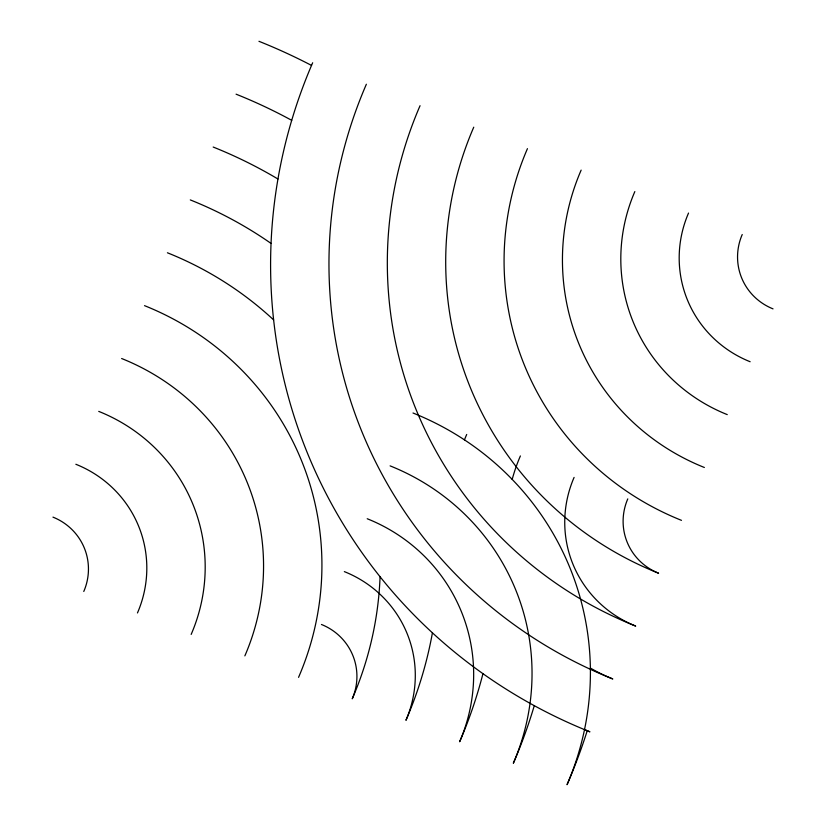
<?xml version="1.0" encoding="UTF-8"?>
<svg xmlns="http://www.w3.org/2000/svg" width="826" height="826" viewBox="0 0 826 826"><rect width="100%" height="100%" fill="white"/><g stroke="black" fill="none" stroke-linecap="round" stroke-linejoin="round"><path stroke-width="1.24" d="M587.234 730.742A585.355 568.938 -18.6 0 1 567.039 784.7A292.672 284.474 -18.6 0 0 413 413M258.961 41.3A585.355 568.938 -18.6 0 1 311.526 65.419M750.142 361.736A117.075 113.792 -18.6 0 1 688.533 213.056M727.252 414.611A175.608 170.683 -18.6 0 1 634.833 191.591M704.361 467.485A234.14 227.573 -18.6 0 1 581.143 170.125M681.481 520.349A292.672 284.474 -18.6 0 1 527.442 148.649M312.662 62.766A526.812 512.048 -18.6 0 0 589.919 731.826A234.14 227.573 -18.6 0 1 584.509 729.585M464.449 439.855A234.14 227.573 -18.6 0 1 466.7 434.466M75.858 464.264A117.075 113.792 -18.6 0 1 137.467 612.944M98.748 411.389A175.608 170.683 -18.6 0 1 191.167 634.409M121.639 358.515A234.14 227.573 -18.6 0 1 244.857 655.875M144.519 305.651A292.672 284.474 -18.6 0 1 298.558 677.351M366.362 84.242A468.28 455.147 -18.6 0 0 612.809 678.962A175.608 170.683 -18.6 0 1 590.373 668.058M512.192 479.4A175.608 170.683 -18.6 0 1 520.39 455.942M420.052 105.707A409.748 398.256 -18.6 0 0 635.7 626.087A117.075 113.792 -18.6 0 1 574.091 477.407M473.752 127.183A351.215 341.365 -18.6 0 0 658.59 573.223A58.532 56.891 -18.6 0 1 627.781 498.883M380.063 576.755A351.215 341.365 -18.6 0 1 352.248 698.817A58.532 56.891 -18.6 0 0 321.448 624.477M167.41 252.777A351.215 341.365 -18.6 0 1 273.623 319.899M432.421 632.83A409.748 398.256 -18.6 0 1 405.948 720.293A117.075 113.792 -18.6 0 0 344.339 571.613M190.3 199.913A409.748 398.256 -18.6 0 1 271.042 243.412M482.952 673.675A468.28 455.147 -18.6 0 1 459.638 741.758A175.608 170.683 -18.6 0 0 367.219 518.738M213.191 147.038A468.28 455.147 -18.6 0 1 277.959 179.015M534.288 705.672A526.812 512.048 -18.6 0 1 513.338 763.234A234.14 227.573 -18.6 0 0 390.109 465.874M236.081 94.174A526.812 512.048 -18.6 0 1 291.712 120.328M52.967 517.128A58.532 56.891 -18.6 0 1 83.777 591.468M773.033 308.872A58.532 56.891 -18.6 0 1 742.223 234.532"/></g></svg>
